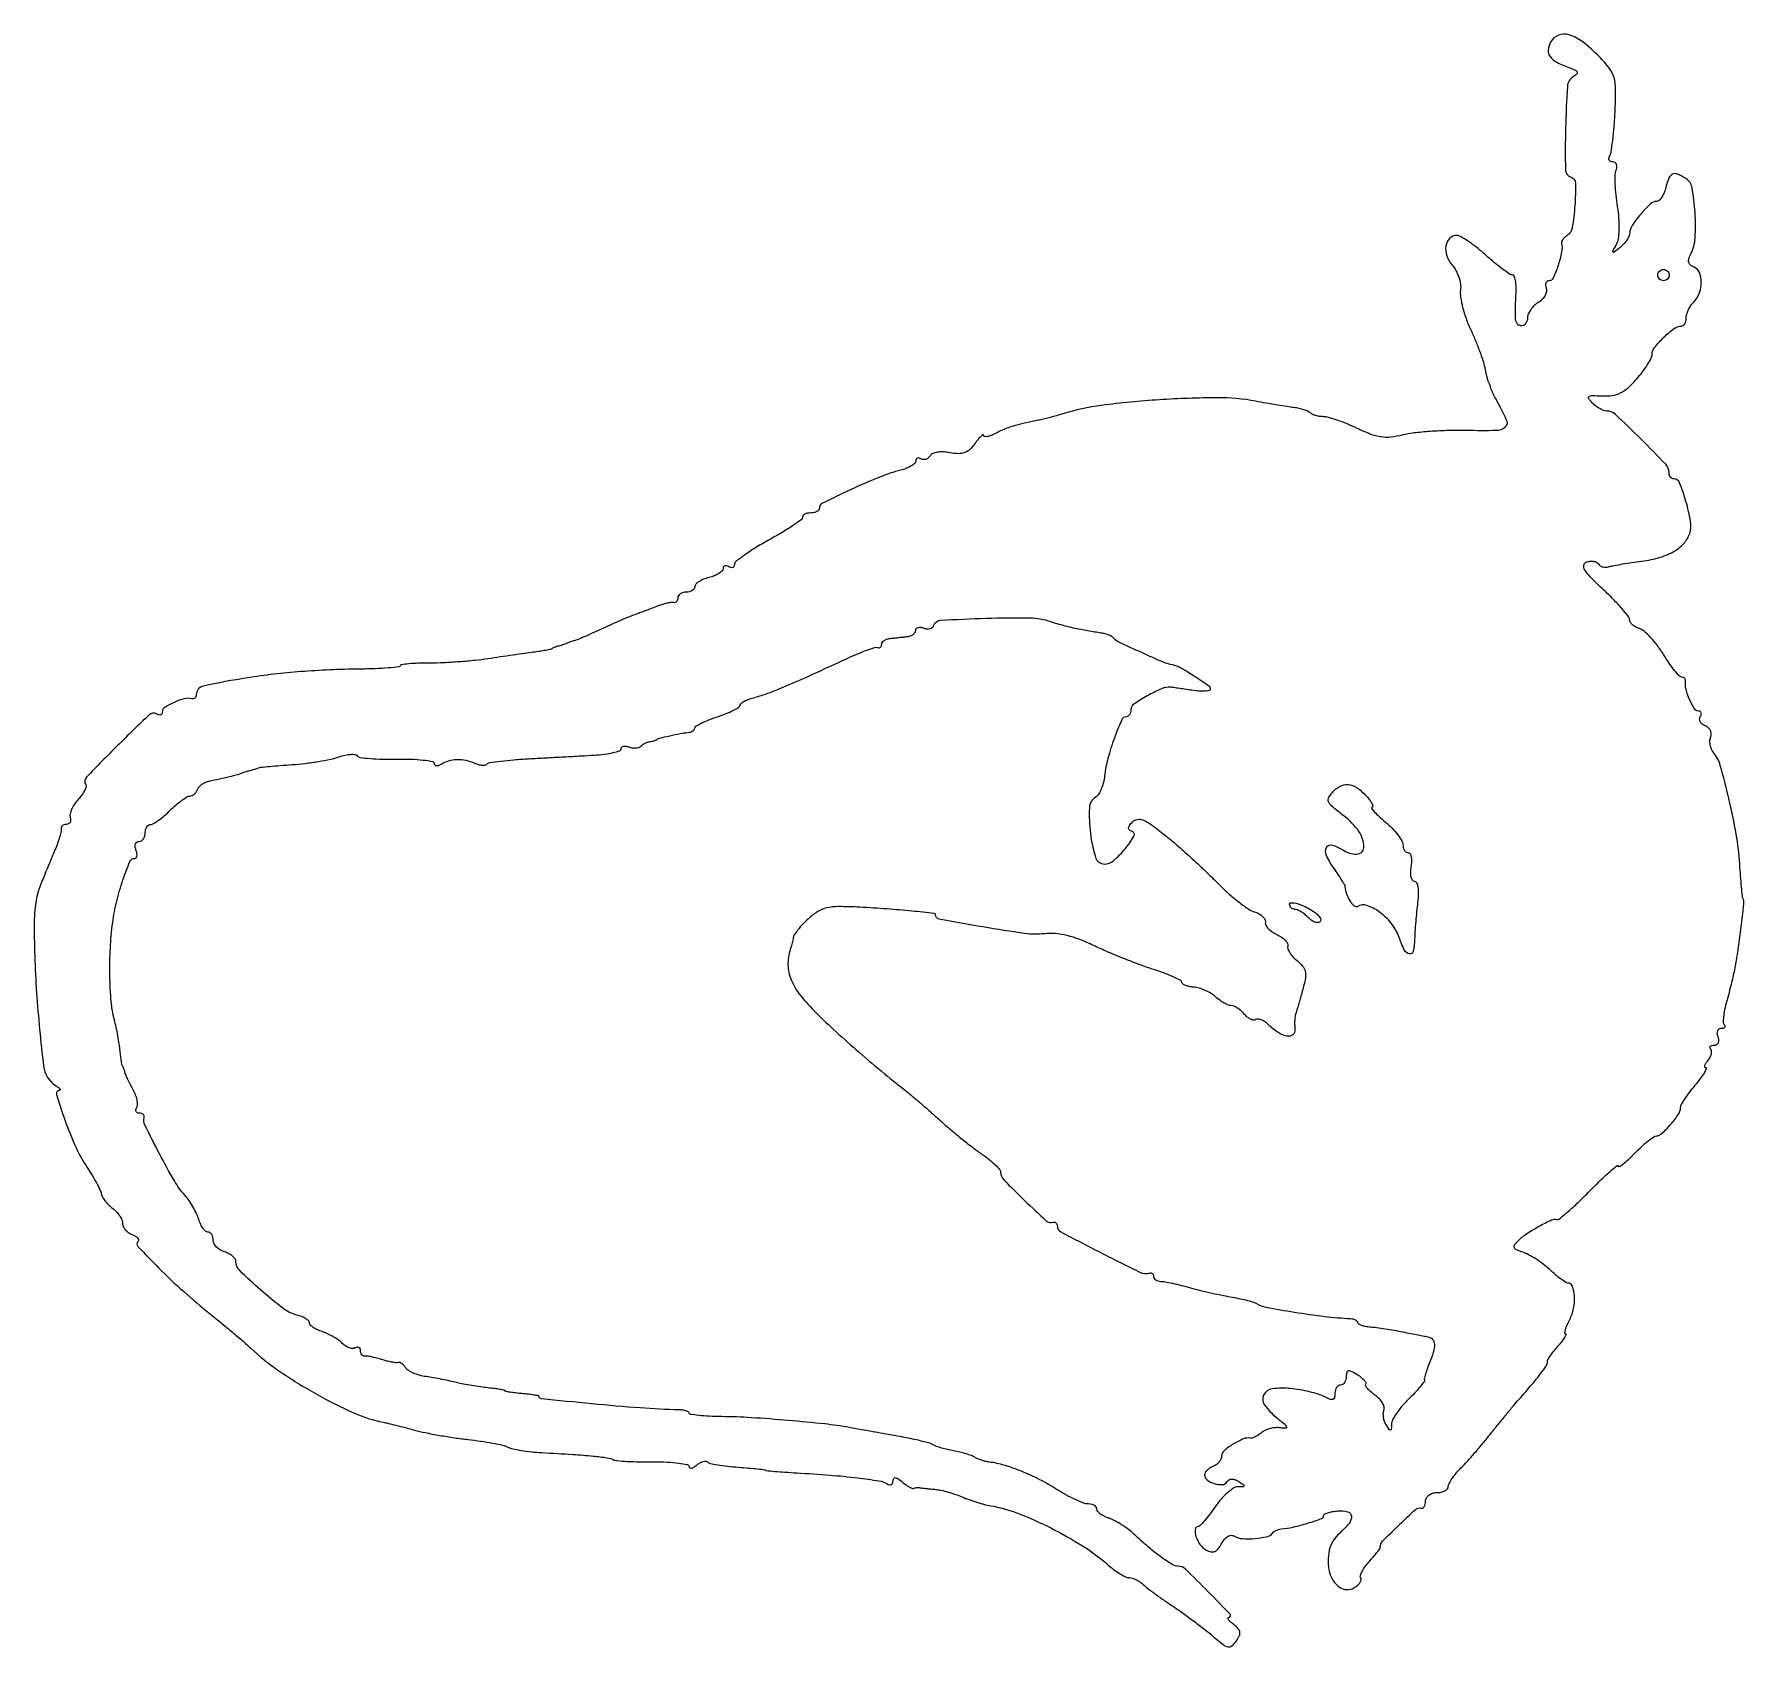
# Model space of a CAD drawing. Extents: x 0 to 302, y 1 to 286.
import ezdxf

# ---------------------------------------------------------------- set-up
doc = ezdxf.new("R2010")
doc.units = 0

msp = doc.modelspace()

# ---------------------------------------------------------------- linework, layer by layer
for points in [[(268.081917, 284.153063, 0.100555), (267.65625, 282.731611, 0.184732), (267.979584, 281.584851, 0.116841), (269.163204, 280.591938, 0.030063), (271.471975, 279.60144, -0.023352), (272.430293, 279.205439, -0.188899), (272.751507, 278.8667, -0.30679), (272.67513, 278.50818, -0.053044), (272.097346, 278.060163, 0.242346), (271.036971, 276.29798, 0.01086), (270.711884, 268.990088, 0.009865), (270.689774, 261.636407, 0.318212), (271.692767, 260.269078, -0.318904), (272.460598, 259.219573, -0.021332), (272.34863, 255.284249, -0.023174), (271.885144, 251.355849, -0.216658), (270.959613, 249.975039, 0.045232), (270.539041, 249.659298, 0.053795), (270.2086, 249.28926, 0.062481), (270.010078, 248.922952, 0.154518), (269.990389, 248.621548, -0.110288), (270.023826, 247.080178, -0.029914), (269.397991, 244.706689, -0.024272), (268.542464, 242.475532, -0.297353), (267.813556, 242, 0.148614), (267.463882, 241.89372, 0.152576), (267.236853, 241.611731, 0.116983), (267.175616, 241.183749, 0.069014), (267.293232, 240.678234, -0.140964), (267.344648, 240.084104, -0.078451), (267.093259, 239.396141, -0.067737), (266.589043, 238.722009, -0.058842), (265.900221, 238.16976, 0.051084), (265.173327, 237.605234, 0.047865), (264.55819, 236.893512, 0.051346), (264.137339, 236.148971, 0.103334), (264, 235.491526, -0.136832), (263.720578, 234.489606, -0.232142), (263.003455, 234.029303, -0.257652), (262.263424, 234.333406, -0.150033), (261.898683, 235.25, -0.019853), (261.87044, 235.935528, -0.004625), (261.879396, 237.0875, -0.004763), (261.914626, 238.414063, -0.004654), (261.975301, 239.75, 0.023991), (261.983685, 240.997242, 0.038618), (261.858148, 242.052128, 0.04579), (261.635039, 242.8076, 0.299518), (261.326618, 243.023203, -0.144585), (260.830999, 243.184833, -0.009748), (259.608821, 244.060899, -0.013357), (258.178567, 245.189663, -0.009582), (256.639582, 246.523203, 0.015246), (255.067499, 247.854545, 0.019435), (253.536399, 248.978691, 0.017701), (252.209203, 249.809029, 0.131667), (251.49657, 250, 0.200308), (250.244846, 249.477577, 0.159533), (249.584502, 248.156828, 0.12126), (249.75138, 246.388894, 0.100363), (250.719151, 244.757841, -0.061571), (251.371949, 243.828936, -0.043469), (251.872446, 242.654031, -0.04384), (252.157701, 241.425795, -0.067824), (252.163289, 240.338307, 0.071478), (252.178788, 239.089787, 0.023728), (252.548003, 237.292168, 0.02307), (253.151914, 235.312949, 0.024285), (253.926856, 233.432221, -0.010377), (254.756464, 231.56776, -0.009833), (255.523699, 229.636969, -0.009833), (256.135082, 227.902575, -0.033737), (256.432518, 226.746372, 0.006097), (256.607481, 225.86764, 0.008504), (256.786887, 225.086434, 0.005597), (256.954948, 224.438904, 0.102336), (257.05069, 224.25, -0.065007), (257.138011, 224.105385, -0.017017), (257.238581, 223.853125, -0.016994), (257.334371, 223.555464, -0.016657), (257.410435, 223.25, 0.0526), (257.551086, 222.819586, 0.007699), (257.939832, 221.985938, 0.008629), (258.433256, 221.012148, 0.007309), (258.987343, 220, -0.032579), (260.32836, 217.226404, -0.336633), (260.016943, 216.075302, -0.162145), (258.480076, 215.539158, -0.008619), (253.226581, 215.555315, 0.011826), (250.068633, 215.544772, 0.010757), (246.813113, 215.386746, 0.010838), (243.908471, 215.119669, 0.033816), (241.977962, 214.766438, -0.034483), (239.881829, 214.385789, -0.063181), (238.148334, 214.412651, -0.055716), (236.335926, 214.881241, -0.021442), (233.945553, 215.912218, 0.013505), (232.170498, 216.711445, 0.014868), (230.41033, 217.386714, 0.014382), (228.878991, 217.873578, 0.06988), (227.978837, 218, -0.036097), (227.300077, 218.049067, -0.033997), (226.621337, 218.195363, -0.03584), (226.038364, 218.409428, -0.090707), (225.668267, 218.665067, 0.093401), (225.265579, 218.94005, 0.024981), (224.537156, 219.216666, 0.024414), (223.662346, 219.453281, 0.02304), (222.7516, 219.608928, -0.007965), (221.587241, 219.771971, -0.002462), (219.839532, 220.053973, -0.002462), (217.887986, 220.388615, -0.002704), (216, 220.732474, 0.047876), (209.218242, 221.343685, 0.014988), (199.00942, 220.978346, 0.015102), (188.806223, 219.996363, 0.045327), (181.975712, 218.492291, -0.007772), (181.130882, 218.238537, -0.004184), (180.082237, 217.950711, -0.004166), (179.008266, 217.675134, -0.006529), (178.079885, 217.457967, 0.000147), (177.143091, 217.251408, 0.000091), (176.04253, 217.00819, 0.000091), (174.955719, 216.767598, 0.000164), (174.064897, 216.569916, 0.024297), (173.175615, 216.326398, 0.012649), (172.091667, 215.941546, 0.012548), (170.996494, 215.489377, 0.018689), (170.064897, 215.034732, -0.02717), (169.272472, 214.664506, -0.054067), (168.606564, 214.476827, -0.094158), (168.162984, 214.486178, -0.354287), (168, 214.687322, 0.530692), (167.864354, 214.77913, 0.092873), (167.549277, 214.578943, 0.036943), (167.055741, 214.044598, 0.015214), (166.465623, 213.254382, -0.050403), (165.569859, 212.215873, -0.101252), (164.654616, 211.646482, -0.096115), (163.556709, 211.465844, -0.042231), (162.086903, 211.632619, 0.037514), (160.92088, 211.77606, 0.05036), (159.858413, 211.719455, 0.060063), (159.021817, 211.484455, 0.157123), (158.552182, 211.084432, -0.081937), (158.218116, 210.701293, -0.092193), (157.79115, 210.464514, -0.100665), (157.339049, 210.409166, -0.119245), (156.930902, 210.542705, 0.078831), (156.575034, 210.691588, 0.156793), (156.273452, 210.66979, 0.184939), (156.073438, 210.483848, 0.114522), (156, 210.167425, -0.207238), (155.822058, 209.756545, -0.051258), (155.224647, 209.301456, -0.043853), (154.371149, 208.877619, -0.031851), (153.360501, 208.554344, 0.034955), (149.641569, 207.339294, 0.013049), (144.60462, 205.139493, 0.005329), (139.541504, 202.702949, 0.285286), (139, 201.831137, -0.175221), (138.885334, 201.513978, -0.093011), (138.559375, 201.244147, -0.073228), (138.073866, 201.06152, -0.053448), (137.5, 201, 0.049305), (136.925983, 200.943258, 0.069301), (136.440625, 200.774055, 0.089475), (136.113908, 200.524497, 0.187146), (136, 200.230824, -0.239677), (135.783921, 199.805947, -0.008517), (134.2375, 198.718655, -0.01408), (132.299438, 197.482928, -0.009201), (130, 196.163132, 0.01185), (127.700935, 194.827309, 0.017665), (125.7625, 193.542353, 0.012864), (124.257054, 192.406359, 0.228517), (124, 191.87329, -0.119277), (123.920614, 191.545246, -0.186794), (123.70625, 191.354715, -0.153112), (123.382423, 191.337404, -0.075924), (123, 191.5, 0.072042), (122.617392, 191.666174, 0.147805), (122.29375, 191.657245, 0.188933), (122.080093, 191.479272, 0.126366), (122, 191.167425, -0.200769), (121.828973, 190.758663, -0.05385), (121.265625, 190.311741, -0.045696), (120.457141, 189.89929, -0.033639), (119.5, 189.589356, 0.034719), (118.542915, 189.277157, 0.046776), (117.734375, 188.858059, 0.05533), (117.172385, 188.401511, 0.196992), (117, 187.980948, -0.150892), (116.884473, 187.606849, -0.098464), (116.559375, 187.288153, -0.081496), (116.073502, 187.073198, -0.063559), (115.5, 187, 0.064853), (114.926543, 186.925306, 0.082425), (114.440625, 186.70625, 0.098894), (114.115568, 186.381354, 0.148195), (114, 186, -0.075745), (113.943601, 185.629838, -0.106834), (113.779687, 185.340385, -0.127225), (113.535508, 185.177041, -0.137123), (113.25, 185.158759, 0.080685), (112.847882, 185.177905, 0.020991), (112.20625, 185.077371, 0.020782), (111.475005, 184.899234, 0.019881), (110.75, 184.658759, 0.000192), (109.953353, 184.358524, 0.000113), (109, 183.998568, 0.000113), (108.046657, 183.638124, 0.000192), (107.25, 183.336367, -0.000583), (106.543336, 183.069328, -0.000667), (105.867188, 182.815752, -0.000601), (105.292984, 182.602068, -0.003812), (105, 182.495972, 0.019939), (104.657591, 182.359336, 0.000853), (103.471875, 181.828036, 0.00146), (102.068754, 181.191508, 0.001039), (100.5, 180.470364, -0.003058), (98.913288, 179.748711, -0.004009), (97.454687, 179.110049, -0.002959), (96.226134, 178.592395, -0.037534), (95.75, 178.435758, 0.013299), (95.426271, 178.346377, 0.009862), (95.073438, 178.231129, 0.009983), (94.744486, 178.109036, 0.022074), (94.5, 178, -0.026436), (94.240359, 177.886909, -0.009044), (93.853125, 177.75, -0.008962), (93.419524, 177.614051, -0.010232), (93, 177.5, 0.014999), (92.598827, 177.386821, 0.016807), (92.220313, 177.25353, 0.016283), (91.907381, 177.119468, 0.081041), (91.75, 177.012018, -0.138553), (91.544751, 176.903744, -0.005313), (90.692188, 176.731415, -0.009161), (89.667604, 176.555016, -0.006293), (88.5, 176.390964, 0.002828), (87.00554, 176.191539, 0.00106), (84.9125, 175.895655, 0.00105), (82.634151, 175.563763, 0.001275), (80.5, 175.242737, -0.012466), (78.206442, 174.950059, -0.00714), (75.427009, 174.705638, -0.007128), (72.623604, 174.539544, -0.011765), (70.251519, 174.48879, 0.008936), (68.238967, 174.457118, 0.014803), (66.543987, 174.349832, 0.008481), (65.176661, 174.199127, 0.376023), (65.000342, 174, -0.384205), (64.815188, 173.796825, -0.004546), (62.869096, 173.623074, -0.010729), (60.52843, 173.485998, -0.006465), (57.748823, 173.418975, 0.015946), (47.44211, 172.974819, 0.0204), (38.005212, 171.87757, 0.013757), (30.255268, 170.434793, 0.353519), (29, 168.881285, -0.088116), (28.942926, 168.559943, -0.120693), (28.779687, 168.317077, -0.1325), (28.535692, 168.191495, -0.118077), (28.25, 168.198125, 0.129562), (26.954967, 168.198874, 0.039949), (25.097473, 167.548142, 0.037112), (23.430828, 166.657005, 0.256832), (23, 165.873595, -0.11285), (22.924384, 165.542834, -0.1842), (22.717799, 165.347667, -0.158108), (22.406517, 165.32301, -0.07992), (22.039315, 165.475702, 0.34017), (20.697502, 165.338078, 0.005914), (15.099224, 159.911568, 0.005906), (9.630516, 154.353968, 0.342273), (9.488474, 153.01865, -0.21373), (9.542049, 152.616525, -0.046025), (9.274623, 151.948257, -0.040387), (8.792991, 151.168609, -0.028989), (8.139277, 150.379871, 0.039888), (7.48403, 149.553299, 0.044344), (6.99427, 148.660891, 0.04924), (6.72524, 147.834975, 0.13538), (6.757191, 147.228428, -0.082323), (6.831692, 146.759241, -0.124368), (6.728154, 146.360851, -0.143501), (6.463406, 146.096837, -0.12539), (6.083333, 146, 0.069346), (5.681244, 145.943964, 0.101856), (5.365664, 145.779687, 0.127206), (5.185748, 145.535387, 0.149548), (5.161482, 145.25, -0.110696), (5.157666, 144.796937, -0.0138), (4.906422, 143.839063, -0.015712), (4.535775, 142.703644, -0.012423), (4.066432, 141.5, 0.000249), (3.50982, 140.169218, 0.000167), (2.874573, 138.646875, 0.000168), (2.26023, 137.171852, 0.000332), (1.77353, 136, 0.097567), (0.39674, 129.154148, 0.01818), (0.814144, 116.279912, 0.013107), (2.047997, 103.328184, 0.224596), (4.265827, 99.814548, -0.022936), (4.698071, 99.511316, -0.071056), (4.945898, 99.256405, -0.253381), (4.966909, 99.099498, -0.304991), (4.847868, 99.015313, 0.49516), (4.332785, 98.305564, 0.011873), (5.792923, 93.832093, 0.020228), (7.632108, 89.22327, 0.041138), (9.508714, 85.807468, -0.010059), (10.470864, 84.28801, -0.011571), (11.325512, 82.799587, -0.010722), (11.991186, 81.510413, -0.063468), (12.2356, 80.7932, 0.081095), (12.459345, 80.205042, 0.033472), (12.936395, 79.496033, 0.032013), (13.56078, 78.788693, 0.035572), (14.25, 78.193296, -0.044174), (14.919545, 77.594508, -0.042022), (15.485937, 76.877896, -0.044971), (15.875612, 76.155993, -0.101619), (16, 75.550285, 0.108074), (16.122022, 74.992351, 0.066433), (16.482669, 74.4213, 0.061871), (17.014902, 73.924235, 0.065406), (17.643128, 73.58345, -0.039622), (18.233159, 73.301621, -0.076548), (18.63982, 72.974373, -0.130068), (18.804815, 72.65876, -0.257584), (18.72875, 72.395417, 0.40426), (18.713176, 71.482145, 0.007502), (22.361893, 67.69133, 0.015236), (26.724662, 63.552839, 0.013472), (31.510249, 59.508815, -0.003339), (33.576375, 57.833423, -0.003161), (35.658215, 56.099951, -0.003139), (37.481307, 54.542618, -0.011073), (38.624102, 53.508815, 0.039488), (43.598758, 49.497707, 0.022439), (50.174882, 45.42256, 0.022272), (56.84745, 42.071944, 0.05679), (62, 40.436363, -0.010639), (62.826113, 40.255795, -0.002348), (64.234375, 39.909431, -0.002441), (65.858593, 39.493416, -0.002347), (67.5, 39.056207, 0.015374), (69.421787, 38.597574, 0.007144), (71.940625, 38.115151, 0.007069), (74.601891, 37.683472, 0.009791), (77, 37.377052, -0.00938), (79.215678, 37.095792, -0.010679), (81.325, 36.741565, -0.009927), (83.09845, 36.368029, -0.057274), (84, 36.047219, 0.060166), (84.859381, 35.746983, 0.013598), (86.38125, 35.456305, 0.013898), (88.167197, 35.21602, 0.013085), (90, 35.069496, -0.002612), (95.4814, 34.74665, -0.008605), (99.091106, 34.452664, -0.009875), (101.564549, 34.158877, -0.085726), (102.616456, 33.823075, 0.099865), (103.23583, 33.644321, 0.006766), (105.076302, 33.518295, 0.009486), (107.291414, 33.438819, 0.006962), (109.749679, 33.431524, -0.013111), (112.145746, 33.394946, -0.021615), (114.163609, 33.223604, -0.017246), (115.719854, 32.96859, -0.357544), (115.999679, 32.627555, 0.245517), (116.119493, 32.398465, 0.198884), (116.394121, 32.338561, 0.091898), (116.826287, 32.501803, 0.037087), (117.342009, 32.868879, -0.043916), (117.897704, 33.2531, -0.060289), (118.457607, 33.487674, -0.075887), (118.937725, 33.547917, -0.191993), (119.255266, 33.4114, 0.144578), (119.698427, 33.170317, 0.010506), (121.079503, 32.904629, 0.013999), (122.76891, 32.664747, 0.010114), (124.663257, 32.488398, -0.003315), (126.517843, 32.341156, -0.005503), (128.079207, 32.189445, -0.001218), (129.433144, 32.039492, -0.381565), (129.5, 31.96464, 0.388143), (129.567458, 31.890834, 0.00095), (131.115625, 31.754361, 0.004857), (132.891074, 31.618613, 0.002922), (135, 31.490334, -0.006027), (140.893799, 31.095079, -0.010732), (145.731239, 30.607371, -0.00932), (149.495866, 30.074614, -0.098909), (150.940464, 29.536795, 0.088314), (151.345017, 29.376428, 0.167159), (151.688761, 29.421376, 0.177948), (151.917929, 29.663793, 0.101623), (152, 30.063428, -0.125677), (152.110805, 30.497295, -0.30542), (152.390338, 30.642065, -0.122578), (152.878847, 30.458792, -0.02247), (153.653695, 29.872445, 0.018042), (154.312468, 29.3647, 0.027294), (154.923344, 28.976593, 0.025745), (155.429924, 28.725646, 0.264346), (155.653695, 28.75, -0.092567), (155.83889, 28.837338, -0.035956), (156.118585, 28.889443, -0.034062), (156.437444, 28.903547, -0.035771), (156.75, 28.873637, 0.011417), (157.16384, 28.813593, 0.002602), (157.867188, 28.731602, 0.002691), (158.679297, 28.645636, 0.002616), (159.5, 28.56756, -0.032551), (160.457146, 28.418302, -0.014049), (161.70903, 28.101482, -0.013832), (163.026971, 27.688549, -0.017814), (164.21159, 27.233277, 0.01523), (165.416833, 26.762919, 0.010704), (166.798871, 26.304592, 0.010813), (168.141756, 25.922527, 0.02216), (169.21159, 25.693104, -0.051127), (173.980375, 24.377926, -0.023846), (179.844582, 21.766534, -0.023814), (185.566506, 18.533919, -0.040954), (189.94296, 15.25, 0.021249), (191.001312, 14.388709, 0.024325), (192.083643, 13.660938, 0.024479), (193.050012, 13.140038, 0.111821), (193.668353, 13, -0.079901), (194.218123, 12.911581, -0.035928), (194.896106, 12.632295, -0.034394), (195.585226, 12.227286, -0.039578), (196.178571, 11.748239, 0.026082), (196.937607, 11.100854, 0.00599), (198.28683, 10.091999, 0.006176), (199.871709, 8.965996, 0.00599), (201.5, 7.867764, -0.009055), (203.245562, 6.674806, -0.006185), (205.186803, 5.259442, -0.006235), (207.025009, 3.847968, -0.012507), (208.433799, 2.679755, 0.012183), (210.204381, 1.209594, 0.114016), (211.094457, 0.788884, 0.226805), (211.792704, 0.953531, 0.065541), (212.578746, 1.776804, 0.044529), (213.123787, 2.681198, 0.151508), (213.227201, 3.353412, 0.150482), (212.932274, 3.968968, 0.043736), (212.144947, 4.684771, -0.022166), (211.564434, 5.168551, -0.057691), (211.207815, 5.578071, -0.163399), (211.133824, 5.838051, -0.388601), (211.264635, 5.968197, 0.642267), (211.484979, 6.508251, 0.006182), (207.637842, 10.501079, 0.005998), (203.599241, 14.493261, 0.194296), (202.344433, 15, -0.139365), (201.287828, 15.30034, -0.018252), (199.327634, 16.613913, -0.019575), (197.025396, 18.423067, -0.013699), (194.571921, 20.630145, 0.027222), (193.555299, 21.496115, 0.020568), (192.352942, 22.336438, 0.020947), (191.154645, 23.033667, 0.044466), (190.165309, 23.447533, -0.03668), (189.33652, 23.779195, -0.047109), (188.63606, 24.206853, -0.054921), (188.150379, 24.66114, -0.179143), (188, 25.067388, 0.16002), (187.883163, 25.423108, 0.096732), (187.553538, 25.726045, 0.078363), (187.061376, 25.930634, 0.059459), (186.480128, 26, -0.091716), (185.644627, 26.154557, -0.016727), (184.188727, 26.768884, -0.017496), (182.512802, 27.615417, -0.015096), (180.813902, 28.617479, 0.022159), (177.79414, 30.341619, 0.02269), (174.657, 31.776984, 0.024054), (171.637552, 32.830273, 0.039106), (168.982419, 33.394434, -0.027618), (168.324429, 33.518535, -0.019508), (167.601458, 33.726935, -0.019759), (166.924017, 33.981286, -0.038741), (166.412346, 34.245156, 0.050006), (165.832667, 34.527784, 0.014415), (164.886641, 34.846427, 0.014347), (163.793309, 35.145921, 0.014824), (162.696423, 35.378604, -0.012153), (161.614364, 35.602108, -0.012885), (160.565496, 35.874137, -0.012569), (159.676238, 36.15377, -0.056001), (159.182339, 36.387308, 0.074214), (158.264559, 36.781213, 0.009225), (156.148397, 37.296405, 0.008802), (153.229553, 37.896467, 0.003611), (149.25, 38.612127, -0.000752), (148.192025, 38.796147, -0.000375), (146.853125, 39.032139, -0.000372), (145.466931, 39.278603, -0.000548), (144.25, 39.497283, 0.017628), (139.944061, 40.120093, 0.005764), (133.558303, 40.740581, 0.00594), (126.958458, 41.226262, 0.012005), (121.75, 41.42203, -0.008737), (119.545363, 41.490468, -0.014456), (117.689063, 41.634462, -0.008102), (116.188321, 41.819271, -0.37414), (116, 42.035714, 0.263133), (115.881688, 42.244962, 0.055613), (115.485938, 42.426693, 0.044784), (114.920455, 42.559014, 0.028955), (114.25, 42.614425, -0.011934), (107.366551, 42.948062, -0.006254), (98.821594, 43.674481, -0.001123), (89.921836, 44.563505, -0.384699), (89.5, 45.030633, 0.367583), (89.43197, 45.110666, 0.003514), (88.61875, 45.237534, 0.009396), (87.650254, 45.363109, 0.005693), (86.5, 45.47708, -0.007319), (85.349787, 45.594824, -0.012031), (84.38125, 45.732015, -0.005693), (83.584534, 45.873832, -0.360291), (83.5, 45.975916, 0.357958), (83.415584, 46.078721, 0.005667), (82.61875, 46.227407, 0.012), (81.650206, 46.372938, 0.007307), (80.5, 46.500588, -0.010767), (79.169286, 46.657599, -0.007106), (77.646875, 46.892661, -0.007151), (76.17235, 47.163577, -0.013727), (75, 47.429999, 0.009584), (73.833909, 47.705179, 0.005089), (72.380043, 48.003528, 0.005062), (70.88708, 48.278442, 0.007827), (69.591635, 48.482614, -0.031897), (68.426755, 48.724136, -0.034306), (67.330968, 49.107812, -0.03659), (66.446962, 49.566387, -0.116914), (65.979832, 50.032633, 0.047037), (65.66136, 50.453674, 0.056592), (65.287172, 50.779321, 0.06639), (64.916252, 50.967969, 0.156729), (64.609649, 50.976244, -0.098942), (64.2207, 50.942436, -0.017131), (63.486209, 51.049537, -0.018042), (62.620836, 51.238634, -0.015281), (61.721452, 51.498985, 0.012966), (60.81597, 51.765652, 0.014569), (59.932239, 51.973821, 0.013925), (59.173582, 52.107454, 0.072557), (58.75, 52.108151, -0.145395), (58.464402, 52.150017, -0.117697), (58.220313, 52.342856, -0.096926), (58.056174, 52.662338, -0.070454), (58, 53.059017, 0.097291), (57.929247, 53.419188, 0.174874), (57.729932, 53.640037, 0.170704), (57.431487, 53.685816, 0.092168), (57.08062, 53.549826, -0.15284), (56.627222, 53.433938, -0.071524), (56.026738, 53.553099, -0.060832), (55.378994, 53.874195, -0.050962), (54.78398, 54.358877, 0.042391), (54.098333, 54.937172, 0.022601), (53.164053, 55.536992, 0.022337), (52.147685, 56.06726, 0.032231), (51.20336, 56.435456, -0.031854), (50.359791, 56.763634, -0.042591), (49.647237, 57.17146, -0.048902), (49.147801, 57.594435, -0.195011), (49, 57.95898, 0.204361), (48.847849, 58.315694, 0.051626), (48.339063, 58.711622, 0.044161), (47.611482, 59.081088, 0.032279), (46.75, 59.363773, -0.099823), (44.331518, 60.536563, -0.017702), (40.415392, 63.741807, -0.013391), (36.673946, 67.213968, -0.201651), (36, 68.817089, 0.156859), (35.856055, 69.264636, 0.06231), (35.4125, 69.7438, 0.053512), (34.765214, 70.179626, 0.044613), (34, 70.5, -0.06077), (33.235286, 70.849532, -0.063046), (32.5875, 71.36914, -0.069989), (32.148573, 71.972302, -0.122947), (32, 72.567388, 0.063255), (31.930426, 73.115135, 0.081274), (31.726045, 73.57917, 0.098356), (31.423056, 73.889674, 0.151536), (31.067388, 74, -0.184918), (30.6616, 74.155388, -0.054265), (30.208298, 74.660938, -0.046463), (29.782185, 75.38873, -0.03561), (29.452453, 76.25, 0.037113), (29.063807, 77.256101, 0.020344), (28.449228, 78.426563, 0.020178), (27.72491, 79.570303, 0.030237), (26.995375, 80.5, -0.050147), (25.146515, 83.059411, -0.010816), (22.505412, 87.851167, -0.005631), (19.934527, 92.90162, -0.182033), (19.79996, 94.25, 0.145343), (19.791966, 94.535301, 0.134897), (19.630152, 94.779687, 0.108407), (19.330843, 94.943901, 0.071579), (18.940983, 95, -0.105925), (18.584689, 95.076338, -0.180623), (18.370848, 95.287679, -0.163654), (18.335951, 95.605238, -0.084852), (18.487227, 95.979333, 0.143502), (18.633735, 96.511776, 0.045655), (18.54433, 97.337996, 0.041267), (18.269539, 98.288155, 0.03573), (17.83168, 99.229333, -0.007831), (17.337214, 100.153666, -0.008943), (16.894106, 101.053304, -0.008231), (16.545029, 101.828077, -0.049068), (16.410435, 102.25, 0.019482), (16.332537, 102.555463, 0.019635), (16.231271, 102.853125, 0.019882), (16.122817, 103.104757, 0.071201), (16.025807, 103.25, -0.135795), (15.927735, 103.447404, -0.006769), (15.798752, 104.165948, -0.010491), (15.6736, 105.03457, -0.007361), (15.567679, 106.017058, 0.015204), (15.422061, 107.194199, 0.007637), (15.170446, 108.67097, 0.007576), (14.863517, 110.191447, 0.011127), (14.5439, 111.517058, -0.043501), (13.985956, 114.730773, -0.016997), (13.756295, 119.233333, -0.016741), (13.837047, 124.12481, -0.020678), (14.252843, 128.664465, -0.026035), (14.956828, 132.431572, -0.023973), (16.063441, 136.212354, -0.016819), (17.293771, 139.419435, -0.301368), (18.169504, 140, 0.236541), (18.413864, 140.122454, 0.129293), (18.542627, 140.440625, 0.080254), (18.526743, 140.925086, 0.043394), (18.361626, 141.5, -0.06502), (18.22328, 142.073899, -0.112257), (18.280284, 142.559375, -0.151946), (18.519085, 142.878743, -0.158089), (18.893011, 143, 0.134459), (19.315153, 143.115611, 0.100435), (19.674822, 143.440625, 0.087143), (19.91686, 143.926792, 0.072144), (20, 144.5, -0.061768), (20.071128, 145.073566, -0.080164), (20.280398, 145.559375, -0.09778), (20.590495, 145.88455, -0.154765), (20.954545, 146, 0.136446), (21.469352, 146.143152, 0.021006), (22.363068, 146.734375, 0.022135), (23.381949, 147.542763, 0.017608), (24.409091, 148.5, -0.017745), (25.436787, 149.457229, -0.022259), (26.457339, 150.265625, -0.021178), (27.353084, 150.856408, -0.136005), (27.871212, 151, 0.108116), (28.267983, 151.086809, 0.070189), (28.664551, 151.341522, 0.065566), (29.000795, 151.718183, 0.069127), (29.220876, 152.162627, -0.101914), (29.492981, 152.632538, -0.054747), (29.992716, 153.082835, -0.05124), (30.626818, 153.447273, -0.055772), (31.304209, 153.662627, 0.005567), (33.114366, 154.043754, 0.006136), (34.857623, 154.453628, 0.005114), (36.340033, 154.837565, 0.041409), (37, 155.075803, -0.024479), (37.259501, 155.179526, -0.008258), (37.646875, 155.30566, -0.008192), (38.080476, 155.43123, -0.009304), (38.5, 155.536965, 0.007916), (38.919524, 155.641462, 0.007003), (39.353125, 155.763314, 0.007049), (39.740651, 155.884064, 0.021201), (40, 155.981255, -0.073689), (40.371544, 156.077645, -0.00227), (41.948885, 156.239385, -0.004414), (43.814637, 156.40553, -0.003035), (45.932374, 156.562356, 0.012516), (48.217214, 156.775185, 0.010992), (50.590173, 157.109332, 0.011114), (52.718722, 157.505698, 0.032285), (54.16027, 157.906026, -0.027539), (55.265033, 158.224141, -0.03959), (56.271773, 158.372343, -0.045145), (57.061772, 158.354006, -0.229872), (57.42274, 158.125009, 0.225262), (57.875726, 157.832035, 0.01129), (59.678101, 157.635911, 0.016319), (61.899132, 157.517698, 0.010912), (64.444845, 157.520967, -0.012822), (66.958063, 157.514597, -0.021204), (69.074423, 157.364983, -0.016673), (70.710656, 157.123845, -0.362518), (71, 156.777216, 0.186977), (71.105625, 156.504635, 0.187538), (71.367188, 156.37483, 0.111735), (71.770631, 156.428667, 0.051085), (72.25, 156.664552, -0.071339), (73.556398, 157.243153, -0.062485), (75.034044, 157.466004, -0.059539), (76.588096, 157.3194, -0.054039), (78.118517, 156.810586, 0.040761), (78.781132, 156.570612, 0.049106), (79.433803, 156.460015, 0.056558), (79.983837, 156.48383, 0.158593), (80.323275, 156.656608, -0.159026), (80.808293, 156.902973, -0.006789), (82.73341, 157.176223, -0.011055), (85.058601, 157.421999, -0.007589), (87.704758, 157.602277, 0.000221), (90.653858, 157.759575, 0.000166), (93.899086, 157.935186, 0.000168), (96.952275, 158.102449, 0.000386), (99.249576, 158.230853, 0.016907), (101.070134, 158.395913, 0.027146), (102.604089, 158.672678, 0.025627), (103.751136, 159.007521, 0.318959), (103.999576, 159.356989, -0.196227), (104.114485, 159.638113, -0.143903), (104.411782, 159.804174, -0.095188), (104.865126, 159.81948, -0.052637), (105.402234, 159.67589, 0.05401), (105.989145, 159.520706, 0.054833), (106.592635, 159.495938, 0.060404), (107.122301, 159.597364, 0.119448), (107.485568, 159.818901, -0.048111), (107.813216, 160.088908, -0.031472), (108.235865, 160.336646, -0.031598), (108.682691, 160.527713, -0.051389), (109.083333, 160.625, 0.016271), (109.452602, 160.687653, 0.018072), (109.804167, 160.772475, 0.017699), (110.097012, 160.865726, 0.083882), (110.25, 160.951511, -0.107761), (110.760718, 161.206918, -0.005362), (112.593506, 161.652138, -0.009388), (114.436624, 162.042683, -0.025954), (115.75, 162.225268, 0.051125), (116.228223, 162.316446, 0.067124), (116.632812, 162.499363, 0.083126), (116.90606, 162.741215, 0.171761), (117, 163.006607, -0.265552), (117.18663, 163.333227, -0.017558), (118.175, 163.869892, -0.021681), (119.467154, 164.445336, -0.014211), (121, 165, 0.015441), (122.532749, 165.558897, 0.023352), (123.825, 166.147222, 0.019955), (124.803779, 166.699643, 0.25989), (125, 167.051651, -0.235632), (125.161675, 167.37567, -0.039229), (125.766791, 167.760749, -0.035873), (126.610478, 168.134081, -0.02475), (127.610352, 168.43834, 0.028752), (129.888361, 169.151489, 0.009698), (133.120096, 170.44332, 0.006935), (137.571555, 172.396836, 0.002345), (144, 175.361422, -0.009856), (145.77843, 176.149399, -0.013809), (147.398438, 176.777277, -0.010075), (148.756908, 177.230454, -0.151342), (149.25, 177.231159, 0.109149), (149.535822, 177.207802, 0.135981), (149.779687, 177.312695, 0.129722), (149.942529, 177.533111, 0.094854), (150, 177.833333, -0.165429), (150.112587, 178.164308, -0.081936), (150.440625, 178.470833, -0.067084), (150.926195, 178.707811, -0.0524), (151.5, 178.833333, -0.031746), (152.182845, 178.909205, 0.046784), (153, 179, -0.046784), (153.817155, 179.090795, 0.031746), (154.5, 179.166667, 0.0593), (155.073586, 179.300434, 0.072173), (155.559375, 179.560595, 0.085706), (155.88643, 179.901935, 0.149355), (156, 180.273655, -0.181546), (156.117118, 180.58558, -0.147929), (156.421647, 180.775957, -0.101413), (156.885808, 180.805166, -0.056841), (157.435392, 180.663166, 0.071012), (158.010339, 180.531803, 0.089683), (158.552431, 180.584032, 0.105394), (158.977162, 180.807833, 0.139413), (159.222419, 181.167256, -0.307695), (160.390714, 182.059172, -0.005829), (168.435365, 182.408403, -0.011526), (176.128067, 182.475141, -0.081186), (179.801407, 181.820386, 0.015403), (180.899211, 181.471627, 0.007504), (182.319584, 181.091051, 0.007436), (183.810472, 180.738962, 0.010664), (185.14216, 180.474955, -0.000443), (186.390791, 180.253838, -0.000453), (187.629226, 180.032238, -0.000439), (188.703945, 179.837953, -0.001904), (189.340752, 179.719749, -0.037357), (189.821251, 179.590887, -0.031521), (190.306346, 179.385954, -0.032707), (190.726266, 179.140969, -0.072385), (191, 178.892009, 0.110897), (191.823385, 178.250776, 0.003276), (195.827891, 176.393725, 0.004868), (199.737506, 174.657473, 0.062169), (201.274758, 174.208729, -0.088422), (202.702622, 173.70969, -0.015043), (205.180459, 172.215301, -0.009491), (207.640692, 170.561752, -0.244731), (208, 169.87163, -0.353488), (207.805648, 169.631075, -0.038135), (207.045312, 169.527454, -0.033549), (205.996083, 169.535697, -0.019769), (204.75, 169.678951, 0.001081), (203.468703, 169.875004, 0.001455), (202.307813, 170.046613, 0.00099), (201.333053, 170.185841, 0.015652), (201, 170.222151, 0.122017), (199.406734, 169.955964, 0.026115), (196.875353, 168.699923, 0.021552), (194.4974, 167.222583, 0.247843), (194, 166.280762, -0.060506), (193.940514, 165.79099, -0.079191), (193.765261, 165.376224, -0.097231), (193.505674, 165.098516, -0.157601), (193.200888, 165, 0.297598), (192.360796, 164.451393, 0.014899), (191.070085, 161.256954, 0.023222), (189.942016, 157.708007, 0.036165), (189.339237, 154.557214, -0.033002), (189.121357, 153.378007, -0.035549), (188.753679, 152.267596, -0.038104), (188.301963, 151.371672, -0.119072), (187.830416, 150.895191, 0.247388), (186.660935, 148.909166, 0.043345), (186.837978, 144.428221, 0.043952), (187.765992, 140.157544, 0.328334), (189.338717, 139, 0.181424), (190.905195, 139.587738, 0.03838), (192.9851, 141.706313, 0.043321), (194.523479, 143.893958, 0.475473), (194.192697, 144.769101, -0.092747), (193.73938, 145.020717, -0.235472), (193.591153, 145.355695, -0.144989), (193.747573, 145.806631, -0.032386), (194.269644, 146.443571, -0.167116), (195.111045, 146.890489, -0.136566), (196.129121, 146.773551, -0.061209), (197.577954, 145.966785, -0.011514), (199.990348, 144.120003, -0.010145), (202.042956, 142.402702, -0.00547), (204.504851, 140.208727, -0.005445), (206.965543, 137.917526, -0.008528), (209.026168, 135.888429, 0.015156), (210.920673, 134.071736, 0.016505), (212.870057, 132.426068, 0.016166), (214.623455, 131.13205, 0.074166), (215.755854, 130.577489, -0.048144), (216.582016, 130.224735, -0.063525), (217.244619, 129.745024, -0.078658), (217.653557, 129.218423, -0.176812), (217.729687, 128.725659, 0.172063), (217.804516, 128.209841, 0.066089), (218.22951, 127.61054, 0.055265), (218.908283, 127.02528, 0.043571), (219.753752, 126.547856, -0.039844), (220.592269, 126.082551, -0.055765), (221.248399, 125.53251, -0.070032), (221.640594, 124.985324, -0.203698), (221.677068, 124.531205, 0.171814), (221.686191, 124.03959, 0.051822), (222.024571, 123.360733, 0.045165), (222.591534, 122.624494, 0.035926), (223.32407, 121.938667, -0.050979), (224.275841, 120.992345, -0.10932), (224.741041, 120.073404, -0.096955), (224.804548, 118.970976, -0.034482), (224.482287, 117.418718, 0.000115), (224.15349, 116.246245, 0.000136), (223.843043, 115.137061, 0.000119), (223.581395, 114.200391, 0.00086), (223.456533, 113.75, -0.003274), (223.36011, 113.408603, -0.001904), (223.240124, 113, -0.001903), (223.116766, 112.59145, -0.003212), (223.009846, 112.25, 0.055421), (222.928551, 111.847227, 0.015745), (222.892141, 111.208532, 0.015655), (222.896404, 110.479798, 0.015981), (222.946388, 109.757769, -0.25884), (222.559209, 108.855841, -0.216841), (221.532354, 108.613595, -0.098489), (219.912148, 109.282889, -0.047902), (218.16938, 110.703237, 0.046407), (217.600666, 111.169568, 0.057277), (216.992846, 111.485718, 0.068), (216.43841, 111.61519, 0.163225), (216.032687, 111.520202, -0.17875), (215.633122, 111.439285, -0.074595), (215.100396, 111.605752, -0.060603), (214.523236, 111.978011, -0.046076), (213.990862, 112.51101, 0.037677), (213.44055, 113.080764, 0.037474), (212.810023, 113.562609, 0.040064), (212.195411, 113.896403, 0.104741), (211.706296, 114, -0.09859), (211.187744, 114.103252, -0.029699), (210.461249, 114.456405, -0.028492), (209.67497, 114.959076, -0.027451), (208.94064, 115.55372, 0.04689), (208.128955, 116.160396, 0.031883), (207.107751, 116.697765, 0.03217), (206.045491, 117.093163, 0.054261), (205.1119, 117.266524, -0.029921), (204.302922, 117.376413, -0.045059), (203.620371, 117.576304, -0.055242), (203.142963, 117.828085, -0.248723), (203, 118.0977, 0.282816), (202.795545, 118.430251, 0.011304), (201.457812, 119.069399, 0.016977), (199.762211, 119.764722, 0.010858), (197.75, 120.461824, -0.011137), (195.371506, 121.287304, -0.00643), (192.545964, 122.380583, -0.006423), (189.736938, 123.551345, -0.010701), (187.406472, 124.617724, 0.021962), (184.950179, 125.675469, 0.031914), (182.695867, 126.370106, 0.036308), (180.633382, 126.708272, 0.049963), (178.756409, 126.689665, -0.06216), (175.237069, 126.740362, -0.00838), (167.918756, 127.886303, -0.003133), (160.117874, 129.292532, -0.361118), (159.5, 130.036471, 0.383613), (159.276081, 130.285377, 0.001607), (155.323299, 130.691482, 0.006691), (150.918624, 131.070261, 0.00499), (146.051574, 131.374471, 0.012001), (142.368695, 131.479245, 0.056564), (140.26958, 131.250449, 0.084259), (138.695831, 130.604109, 0.047498), (137.051574, 129.347003, 0.016928), (136.065504, 128.36855, 0.020565), (135.212806, 127.385082, 0.019605), (134.571866, 126.513308, 0.11785), (134.375, 125.990525, -0.015105), (134.306857, 125.556528, -0.010487), (134.20486, 125.070654, -0.010587), (134.087153, 124.60788, -0.02138), (133.971331, 124.25, 0.083096), (133.447076, 121.523154, 0.094003), (133.87992, 118.896616, 0.07481), (135.372339, 116.16558, 0.034095), (138.05352, 113.093957, 0.0103), (141.441376, 109.845466, 0.006525), (145.515836, 106.193632, 0.006318), (149.88948, 102.471712, 0.007065), (154.197574, 99, -0.009475), (155.205606, 98.179625, -0.002513), (156.782598, 96.832092, -0.002549), (158.560969, 95.281058, -0.002621), (160.30687, 93.726271, 0.00768), (162.149495, 92.118478, 0.005795), (164.220948, 90.407108, 0.005861), (166.205394, 88.843998, 0.013473), (167.743167, 87.726271, -0.017556), (168.985764, 86.807496, -0.023795), (170.035661, 85.887832, -0.02201), (170.813341, 85.069333, -0.178943), (170.993167, 84.594007, 0.193156), (171.548797, 83.239035, 0.008532), (175.22326, 79.582416, 0.007267), (179.056004, 76.002058, 0.264908), (180.188965, 75.75, -0.1144), (180.497931, 75.772035, -0.137588), (180.761759, 75.651016, -0.127219), (180.938129, 75.400907, -0.090524), (181, 75.061969, 0.278148), (181.610532, 74.049382, 0.003401), (188.662046, 70.38875, 0.004227), (195.666589, 66.887118, 0.191685), (197.25, 66.765998, -0.108991), (197.535822, 66.79044, -0.136432), (197.779687, 66.68647, -0.130229), (197.942522, 66.466666, -0.094933), (198, 66.166667, 0.146723), (198.096007, 65.846538, 0.096293), (198.367188, 65.569507, 0.08079), (198.772123, 65.377461, 0.064627), (199.25, 65.303995, -0.039956), (199.966646, 65.229675, -0.006874), (201.307813, 64.96206, -0.007447), (202.876925, 64.60195, -0.006592), (204.5, 64.181159, 0.006585), (206.280358, 63.719565, 0.004407), (208.328404, 63.236354, 0.004438), (210.321552, 62.803169, 0.008715), (211.915844, 62.500351, -0.009605), (213.284518, 62.237864, -0.011227), (214.572212, 61.934806, -0.010252), (215.645703, 61.632965, -0.064833), (216.162084, 61.399826, 0.092351), (217.844753, 60.748352, 0.006466), (222.85242, 59.876972, 0.01006), (228.189721, 59.128998, 0.016347), (232.75, 58.733897, -0.047348), (233.228356, 58.662403, -0.065096), (233.632812, 58.504135, -0.082653), (233.906343, 58.288348, -0.186605), (234, 58.046138, 0.268706), (234.144844, 57.796076, 0.046839), (234.660937, 57.561153, 0.039871), (235.387934, 57.372531, 0.025896), (236.25, 57.266506, -0.014715), (237.355468, 57.155565, -0.005828), (238.867188, 56.940826, -0.005762), (240.495162, 56.670941, -0.007192), (242, 56.38123, 0.001533), (243.389092, 56.097465, 0.001973), (244.667708, 55.845597, 0.001505), (245.740812, 55.641956, 0.01719), (246.166667, 55.577529, -0.141042), (247.077198, 55.196839, -0.184298), (247.52966, 54.424693, -0.106758), (247.470962, 53.181195, -0.032694), (246.866497, 51.388688, 0.009973), (246.419297, 50.237966, 0.013102), (246.059991, 49.169895, 0.010601), (245.804617, 48.272042, 0.110835), (245.79125, 47.891805, -0.209155), (245.707334, 47.528066, -0.012801), (245.004548, 46.631279, -0.017308), (244.075759, 45.582754, -0.011822), (242.952732, 44.454714, 0.024971), (241.821405, 43.256951, 0.028168), (240.862867, 41.997701, 0.029113), (240.18018, 40.848667, 0.11756), (239.984687, 40.062909, -0.014234), (239.952412, 39.219805, -0.347114), (239.805103, 39.056823, -0.2896), (239.583291, 39.149589, -0.011635), (239.077207, 39.909316, -0.056221), (238.770961, 40.54, -0.045841), (238.586544, 41.267994, -0.047576), (238.542821, 41.97913, -0.083376), (238.659695, 42.555561, 0.157776), (238.690677, 43.134817, 0.06881), (238.389555, 43.853156, 0.058322), (237.826784, 44.592133, 0.048141), (237.073536, 45.23594, -0.023482), (236.31573, 45.821614, -0.039999), (235.749734, 46.387023, -0.050684), (235.422904, 46.859983, -0.333832), (235.460883, 47.12755, 0.331326), (235.498479, 47.384093, 0.060051), (235.203255, 47.80262, 0.044174), (234.671661, 48.296082, 0.025425), (233.954522, 48.796329, 0.017694), (232.892874, 49.40823, 0.159765), (232.37163, 49.498042, 0.305998), (232.086753, 49.237858, 0.059261), (232, 48.508474, -0.064471), (231.925328, 47.931764, -0.082154), (231.70625, 47.443114, -0.098773), (231.381357, 47.11621, -0.148982), (231, 47, 0.151449), (230.618632, 46.881773, 0.098371), (230.29375, 46.54904, 0.081304), (230.074604, 46.05178, 0.063296), (230, 45.464816, -0.066898), (229.90447, 44.754011, -0.267892), (229.604306, 44.457003, -0.163286), (229.063022, 44.493374, -0.025153), (228.075223, 44.959742, 0.047632), (227.06363, 45.382918, 0.016538), (225.537265, 45.801967, 0.016256), (223.81552, 46.15521, 0.018208), (222.138247, 46.380356, 0.058786), (218.92882, 46.314833, 0.248105), (217.417657, 45.226301, 0.278106), (217.561329, 43.485251, 0.068312), (219.628124, 41.316139, -0.007429), (221.072622, 40.128806, -0.115722), (221.45139, 39.617446, -0.529632), (221.298004, 39.376573, -0.047175), (220.440518, 39.432097, 0.057882), (219.594554, 39.468755, 0.041387), (218.657692, 39.322315, 0.041907), (217.775503, 39.028453, 0.067309), (217.096305, 38.621575, -0.023644), (216.515162, 38.200642, -0.0283), (215.929781, 37.863142, -0.02898), (215.414877, 37.640285, -0.135949), (215.096305, 37.614654, 0.147295), (213.830402, 37.484401, 0.040316), (212.026589, 36.555365, 0.038613), (210.429439, 35.382565, 0.218435), (210, 34.446474, -0.107133), (209.888556, 33.932321, -0.066505), (209.559375, 33.40694, -0.062088), (209.073496, 32.950425, -0.066052), (208.5, 32.638374, 0.049969), (207.926241, 32.349616, 0.054875), (207.440625, 31.960312, 0.062056), (207.10906, 31.534367, 0.135188), (207, 31.138374, 0.232871), (207.440777, 30.243298, 0.088893), (208.708257, 29.586167, 0.090117), (210.111412, 29.415218, 0.244374), (210.946444, 29.913344, -0.126322), (211.30235, 30.255641, -0.123358), (211.782364, 30.388033, -0.095633), (212.368331, 30.28923, -0.051588), (213.026393, 29.962526, -0.009966), (213.851642, 29.41732, -0.287962), (213.94762, 29.194229, -0.352886), (213.785123, 29.046498, -0.012477), (212.878902, 29.015313, 0.142038), (212.097354, 28.780696, 0.036568), (211.035199, 27.97838, 0.034221), (209.90871, 26.845006, 0.029025), (208.878902, 25.506833, -0.011977), (207.919416, 24.168013, -0.017369), (207.004482, 23.037777, -0.013058), (206.20525, 22.164859, -0.200887), (205.838484, 22.006833, 0.388917), (205.312311, 21.514525, 0.103158), (205.473831, 20.267275, 0.071155), (206.227811, 18.80635, 0.110972), (207.277593, 17.864527, 0.074309), (208.105318, 17.55121, 0.153657), (208.786928, 17.613693, 0.127441), (209.394391, 18.075351, 0.044035), (210.002634, 19.004922, -0.050919), (210.531471, 19.789404, -0.090166), (211.128368, 20.288151, -0.120836), (211.734952, 20.459757, -0.149129), (212.300173, 20.308862, 0.123747), (213.657104, 19.87313, 0.036371), (215.861003, 19.891285, 0.034704), (217.997841, 20.214952, 0.175163), (219, 20.852388, -0.073473), (219.264045, 21.106707, -0.041456), (219.646875, 21.334675, -0.040333), (220.080447, 21.504641, -0.052142), (220.5, 21.584804, 0.03474), (222.653753, 21.919247, 0.019189), (225.227243, 22.60903, 0.010283), (227.652768, 23.415025, 0.317411), (228, 23.906892, -0.272508), (228.157356, 24.174169, -0.043509), (228.734375, 24.431601, -0.037945), (229.542109, 24.643731, -0.024604), (230.5, 24.770691, -0.082725), (232.237491, 24.627022, -0.318768), (232.901552, 23.848237, -0.196884), (232.506146, 22.569595, -0.041935), (230.8478, 20.867998, 0.158696), (229.007773, 17.809337, 0.120176), (229.056614, 13.867791, 0.176515), (230.810278, 11.310104, 0.29041), (233.340427, 11.170637, 0.045568), (233.956092, 11.592992, 0.067261), (234.399314, 12.074397, 0.089593), (234.612184, 12.537208, 0.204262), (234.555613, 12.910017, -0.213462), (234.4965, 13.351977, -0.046137), (234.789398, 14.085607, -0.040462), (235.317517, 14.941327, -0.029058), (236.03458, 15.806743, 0.009586), (236.787516, 16.646646, 0.013554), (237.422658, 17.424761, 0.009643), (237.916106, 18.090032, 0.155971), (238, 18.352431, -0.194732), (238.426822, 19.406796, -0.008568), (241.283143, 22.257199, -0.00737), (244.261398, 25.045595, -0.261939), (245.152923, 25.25, 0.185672), (245.474755, 25.275859, 0.132742), (245.751171, 25.514062, 0.093405), (245.937757, 25.944176, 0.055817), (246, 26.5, -0.130775), (246.153209, 27.075754, -0.10214), (246.583333, 27.5625, -0.08892), (247.230589, 27.888136, -0.072314), (248, 28, 0.0503), (248.765308, 28.077185, 0.070274), (249.4125, 28.307102, 0.090405), (249.847841, 28.646358, 0.184164), (250, 29.045455, -0.124778), (250.137922, 29.58952, -0.025175), (250.660938, 30.448577, -0.025135), (251.388654, 31.410862, -0.021194), (252.25, 32.353958, 0.01217), (253.322083, 33.486078, 0.005022), (254.720313, 35.068165, 0.004965), (256.186708, 36.795719, 0.006364), (257.5, 38.415914, -0.002945), (258.795086, 40.036176, -0.002369), (260.20625, 41.763697, -0.002393), (261.525325, 43.347458, -0.006123), (262.5, 44.477986, 0.004875), (264.834354, 47.171983, 0.014567), (266.358337, 49.075505, 0.01597), (267.337061, 50.463852, 0.156928), (267.526156, 51.145012, -0.143819), (267.617265, 51.509184, -0.017137), (268.067273, 52.218893, -0.019315), (268.677368, 53.041754, -0.014737), (269.404988, 53.895012, 0.014655), (270.094518, 54.703334, 0.030136), (270.575403, 55.38166, 0.046034), (270.812868, 55.855656, 0.528015), (270.714291, 56, -0.446539), (270.568332, 56.162818, -0.042508), (270.684364, 56.753221, -0.03262), (270.980864, 57.580249, -0.017283), (271.448906, 58.564156, 0.072152), (272.125364, 60.510297, 0.060334), (272.27836, 62.693956, 0.073037), (271.933245, 64.428614, 0.317186), (271.12315, 65, -0.147872), (270.747662, 65.113531, -0.012644), (269.915757, 65.698091, -0.015852), (268.945229, 66.466222, -0.011615), (267.916635, 67.376481, 0.023968), (266.775581, 68.337074, 0.0194), (265.466215, 69.258111, 0.019817), (264.189695, 70.013947, 0.046943), (263.173786, 70.444842, -0.025962), (262.072508, 70.858416, -0.183944), (261.671736, 71.250922, -0.259354), (261.70752, 71.723817, -0.05063), (262.267568, 72.410425, -0.047759), (263.805698, 73.679777, -0.022331), (266.009899, 75.030736, -0.016528), (268.207547, 76.153003, -0.179529), (269.182592, 76.234921, 0.24441), (269.61984, 76.327188, 0.006717), (271.153223, 77.620893, 0.0124), (272.94106, 79.250249, 0.008012), (274.932592, 81.219907, -0.006643), (276.877151, 83.153668, -0.012372), (278.511449, 84.659728, -0.008738), (279.805718, 85.755125, -0.632427), (280, 85.66296, 0.583961), (280.178969, 85.561978, 0.029186), (280.87135, 86.037422, 0.022832), (281.827366, 86.85209, 0.011342), (282.966296, 87.965522, -0.012691), (284.161626, 89.1278, -0.017322), (285.29961, 90.108622, -0.014205), (286.28015, 90.851423, -0.156229), (286.744056, 91, 0.192266), (287.704527, 91.383508, 0.024837), (289.260827, 93.016546, 0.026382), (290.647345, 94.807015, 0.152715), (291, 95.934706, -0.129363), (291.136559, 96.453689, -0.015285), (291.760488, 97.482483, -0.017461), (292.59748, 98.678391, -0.013486), (293.588894, 99.923275, 0.012745), (294.532382, 101.104385, 0.025158), (295.208344, 102.096212, 0.031677), (295.58654, 102.814595, 0.543724), (295.466449, 103, -0.318155), (295.297742, 103.11944, -0.158821), (295.291236, 103.394215, -0.07056), (295.490572, 103.826318, -0.029912), (295.868879, 104.342009, 0.050768), (296.246292, 104.904134, 0.066538), (296.462194, 105.483088, 0.082297), (296.492554, 105.989854, 0.171918), (296.324657, 106.342009, -0.131282), (296.180393, 106.591462, -0.259457), (296.234088, 106.806715, -0.154481), (296.496526, 106.954229, -0.051431), (296.940322, 107, 0.127746), (297.389338, 107.116623, 0.158048), (297.682075, 107.431445, 0.128612), (297.769945, 107.915043, 0.07271), (297.638374, 108.5, -0.066923), (297.502351, 109.073796, -0.114556), (297.565342, 109.559375, -0.152337), (297.813169, 109.879046, -0.153432), (298.198051, 110, 0.049425), (298.595175, 110.039352, 0.147941), (298.833159, 110.166685, 0.26035), (298.885874, 110.352548, 0.138977), (298.765895, 110.567439, -0.20135), (298.597026, 110.98059, -0.022715), (298.653662, 112.013128, -0.024674), (298.845791, 113.288199, -0.017629), (299.180655, 114.692107, 0.006384), (300.048727, 118.00005, 0.012419), (300.641855, 120.664584, 0.012045), (301.113008, 123.407612, 0.005629), (301.597389, 126.980301, 0.000622), (302.057214, 130.722702, 0.01256), (302.166881, 131.862826, 0.044018), (302.156069, 132.491191, 0.074392), (302.024143, 133, -0.074866), (301.927986, 133.372298, -0.002259), (301.769769, 134.96875, -0.00443), (301.608167, 136.856339, -0.003041), (301.456872, 139, 0.026676), (300.834661, 144.261176, 0.015039), (299.55022, 150.56082, 0.011394), (298.031056, 156.412678, 0.104362), (296.813169, 158.725118, -0.072832), (296.457261, 159.30913, -0.055478), (296.242034, 160.027571, -0.056163), (296.191804, 160.764948, -0.080728), (296.324982, 161.404506, 0.104048), (296.419574, 161.994189, 0.098989), (296.271829, 162.583538, 0.096689), (295.904343, 163.081521, 0.094244), (295.373476, 163.410178, -0.0726), (294.846786, 163.705724, -0.102382), (294.496761, 164.112588, -0.124032), (294.37681, 164.564252, -0.142543), (294.495635, 164.992937, 0.070652), (294.66428, 165.378314, 0.145792), (294.658378, 165.704175, 0.189582), (294.483754, 165.919074, 0.129138), (294.175648, 166, -0.262343), (293.456359, 166.405294, -0.033571), (292.610601, 168.040067, -0.037712), (291.971904, 169.875177, -0.101031), (291.891849, 171.25, 0.102487), (291.874364, 171.536064, 0.113779), (291.743826, 171.779687, 0.113213), (291.51917, 171.942407, 0.100686), (291.236068, 172, -0.21123), (290.821854, 172.183161, -0.014544), (289.968649, 173.177754, -0.018733), (288.999076, 174.473264, -0.012862), (287.994205, 176.009377, 0.023174), (286.916416, 177.585065, 0.025387), (285.727713, 179.004915, 0.025959), (284.596588, 180.104167, 0.103333), (283.758137, 180.576764, -0.048925), (283.085593, 180.865166, -0.056493), (282.516453, 181.267831, -0.065197), (282.128105, 181.717838, -0.146478), (282, 182.145742, 0.168795), (281.795119, 182.735345, 0.011573), (280.650463, 184.116553, 0.015489), (279.16579, 185.72263, 0.010962), (277.40583, 187.435229, -0.00982), (275.137324, 189.632624, -0.056447), (274.101611, 190.942863, -0.177613), (273.931727, 191.761675, -0.270685), (274.373805, 192.313201, -0.059801), (275.013161, 192.474379, -0.068543), (275.64276, 192.468472, -0.079192), (276.167176, 192.303771, -0.139611), (276.5, 192, 0.107038), (276.807235, 191.681143, 0.077273), (277.25614, 191.471749, 0.072911), (277.774229, 191.400507, 0.076498), (278.282025, 191.483295, -0.031183), (278.997926, 191.667594, -0.005367), (280.377969, 191.917131, -0.005826), (282.006907, 192.174159, -0.005177), (283.706807, 192.404173, 0.035305), (287.077384, 193.068914, 0.061221), (289.71586, 194.146046, 0.077137), (291.57443, 195.599986, 0.111875), (292.623992, 197.390666, 0.119656), (292.770832, 199.510749, 0.028251), (291.971437, 202.995193, 0.022762), (290.843486, 206.315086, 0.308723), (289.83994, 207, -0.126973), (289.519615, 207.082678, -0.100762), (289.246733, 207.315353, -0.089668), (289.063288, 207.663405, -0.076701), (289, 208.073541, 0.192754), (288.387983, 209.602113, 0.007336), (284.007147, 214.06297, 0.007402), (279.499866, 218.389779, 0.189772), (277.949995, 219, -0.093405), (277.432127, 219.097594, -0.035218), (276.763287, 219.414881, -0.033377), (276.06588, 219.871882, -0.034661), (275.44478, 220.412363, -0.040031), (274.791229, 221.179868, -0.421233), (274.854826, 221.545986, -0.154861), (275.430693, 221.720452, -0.009265), (277.266209, 221.662363, 0.05052), (278.981245, 221.749542, 0.077386), (280.397596, 222.19732, 0.067564), (281.740492, 223.10738, 0.029944), (283.25, 224.632015, 0.018173), (284.302837, 225.922838, 0.021875), (285.192187, 227.211391, 0.021203), (285.837296, 228.343418, 0.119456), (286, 229.01472, -0.170846), (286.427084, 230.228145, -0.031283), (288.054376, 232.012493, -0.031604), (289.896194, 233.581772, -0.162017), (291.15301, 234, 0.165064), (291.476112, 234.109653, 0.095606), (291.751197, 234.419643, 0.076645), (291.937108, 234.882168, 0.057361), (292, 235.428571, -0.071566), (292.092475, 236.071347, -0.037939), (292.377797, 236.82567, -0.036813), (292.79386, 237.567657, -0.046837), (293.286119, 238.178571, 0.102829), (294.298481, 239.768757, 0.086595), (294.674644, 241.732898, 0.100946), (294.351949, 243.459698, 0.207513), (293.38864, 244.404359, -0.081745), (292.766646, 244.768407, -0.161676), (292.467353, 245.24839, -0.132055), (292.483666, 245.885149, -0.047222), (292.825716, 246.735163, 0.105698), (293.586545, 249.523941, 0.030185), (293.565668, 254.034002, 0.026083), (293.0508, 258.409424, 0.212492), (291.959544, 260.046165, 0.039293), (290.486984, 260.823029, 0.207343), (289.594367, 260.821257, 0.196096), (288.954203, 260.164548, 0.034879), (288.410644, 258.5, -0.034732), (288.098418, 257.542916, -0.046789), (287.679244, 256.734375, -0.055347), (287.222584, 256.1724, -0.196949), (286.801885, 256, 0.191173), (285.682889, 255.555927, 0.028071), (283.971503, 253.752049, 0.030056), (282.466302, 251.74248, 0.139209), (282.033269, 250.372445, -0.104904), (281.904792, 249.844101, -0.038123), (281.517132, 249.172953, -0.03576), (280.967133, 248.480853, -0.035511), (280.322925, 247.872445, -0.004102), (279.290086, 247.041267, -0.331005), (279.095122, 247.035393, -0.378811), (279.052486, 247.211607, -0.004543), (279.660166, 248.334858, 0.086677), (280.030486, 249.408744, 0.031389), (280.186261, 251.019782, 0.027717), (280.143735, 252.971431, 0.019896), (279.889078, 255.138155, -0.01403), (279.629132, 257.146411, -0.016198), (279.497462, 259.072084, -0.015389), (279.489161, 260.698956, -0.08539), (279.658825, 261.553297, 0.071954), (279.784115, 262.106439, 0.120228), (279.708387, 262.575031, 0.152613), (279.446744, 262.884145, 0.142322), (279.047972, 263, -0.095482), (278.65051, 263.076599, -0.173469), (278.405684, 263.293194, -0.172183), (278.352731, 263.617278, -0.093903), (278.49883, 263.998108, 0.100358), (278.75674, 264.696989, 0.007906), (279.029959, 266.669038, 0.010496), (279.271219, 269.052799, 0.007839), (279.440694, 271.689038, 0.011061), (279.549484, 275.809063, 0.070214), (279.266286, 277.879769, 0.095393), (278.448386, 279.50466, 0.028934), (276.632846, 281.598245, 0.03425), (273.756426, 284.172826, 0.093086), (271.335531, 285.420799, 0.164421), (269.44951, 285.353644, 0.181423)], [(289, 243, -0.099038), (288.923658, 242.618362, -0.097945), (288.70625, 242.29375, -0.097945), (288.381638, 242.076342, -0.099038), (288, 242, -0.099038), (287.618362, 242.076342, -0.097945), (287.29375, 242.29375, -0.097945), (287.076342, 242.618362, -0.099038), (287, 243, -0.099038), (287.076342, 243.381638, -0.097945), (287.29375, 243.70625, -0.097945), (287.618362, 243.923658, -0.099038), (288, 244, -0.099038), (288.381638, 243.923658, -0.097945), (288.70625, 243.70625, -0.097945), (288.923658, 243.381638, -0.099038)], [(235.954689, 150.554596, -0.02526), (236.401453, 149.957313, -0.057162), (236.660512, 149.456663, -0.123779), (236.698421, 149.134131, -0.376828), (236.545719, 149, 0.612678), (236.464376, 148.840426, 0.028735), (236.955719, 148.239512, 0.021585), (237.790992, 147.405302, 0.010523), (238.923275, 146.411106, -0.024684), (240.101035, 145.316403, -0.029235), (241.096212, 144.168188, -0.030206), (241.805555, 143.120751, -0.134523), (242, 142.411106, 0.06435), (242.069721, 141.871618, 0.082067), (242.274298, 141.414512, 0.098734), (242.577675, 141.108706, 0.149233), (242.933779, 141, -0.268565), (243.256817, 140.812999, -0.08305), (243.460093, 140.265625, -0.057808), (243.520271, 139.458009, -0.034582), (243.414222, 138.5, 0.038982), (243.316711, 137.54223, 0.064314), (243.401779, 136.734375, 0.09303), (243.643498, 136.191487, 0.246407), (244.008463, 136, -0.292487), (244.402842, 135.747716, -0.069191), (244.64048, 134.964077, -0.046789), (244.715288, 133.7737, -0.022617), (244.599304, 132.25, 0.00579), (244.419158, 130.613214, 0.004246), (244.255793, 128.79375, 0.00429), (244.130522, 127.06832, 0.009495), (244.071283, 125.75, -0.04189), (243.83272, 123.582986, -0.417099), (243.145704, 123.125871, -0.234285), (242.247358, 123.828114, -0.025022), (241.192885, 126.343132, 0.085577), (239.914486, 128.587793, 0.064257), (237.838442, 130.537428, 0.071536), (235.638211, 131.690847, 0.227188), (234.029849, 131.518448, -0.336909), (233.449594, 131.574533, -0.065111), (232.729902, 132.438632, -0.054839), (232.113665, 133.698648, -0.063787), (231.825529, 135, 0.10925), (231.726188, 135.312129, 0.006633), (231.219699, 136.158933, 0.009648), (230.578392, 137.155956, 0.006971), (229.826844, 138.243176, -0.045016), (228.509863, 140.497068, -0.225214), (228.515845, 141.920991, -0.36802), (229.497848, 142.357507, -0.073393), (231.381973, 141.485377, 0.14929), (233.88638, 140.75532, 0.401539), (235.090309, 141.937791, 0.163267), (234.243583, 144.744927, 0.075784), (231.567332, 147.516441, -0.010862), (229.491264, 149.172484, -0.124806), (228.882996, 150.011278, -0.238656), (228.953033, 150.792095, -0.05023), (229.817332, 151.909461, -0.106434), (231.208576, 152.861199, -0.152458), (232.687371, 152.987668, -0.116781), (234.266447, 152.225314, -0.048985)], [(227.446753, 128.913844, -0.209021), (227.108367, 128.679793, -0.11653), (226.598603, 128.699688, -0.080332), (225.984724, 128.982224, -0.048472), (225.364814, 129.492329, 0.027953), (224.719397, 130.069351, 0.029871), (224.027253, 130.557122, 0.031278), (223.386555, 130.900205, 0.107687), (222.928571, 131, -0.098464), (222.574185, 131.070472, -0.097808), (222.272768, 131.271236, -0.098079), (222.070909, 131.570975, -0.099615), (222, 131.923355, -0.38717), (222.221355, 132.166367, -0.070881), (222.884337, 132.134309, -0.044958), (223.85532, 131.855417, -0.023301), (225.01051, 131.34487, -0.030737), (226.122452, 130.702007, -0.04971), (226.967992, 130.011247, -0.066378), (227.454214, 129.376815, -0.275391)]]:
    msp.add_lwpolyline(points, format="xyb", close=True)

doc.saveas('drawing.dxf')
